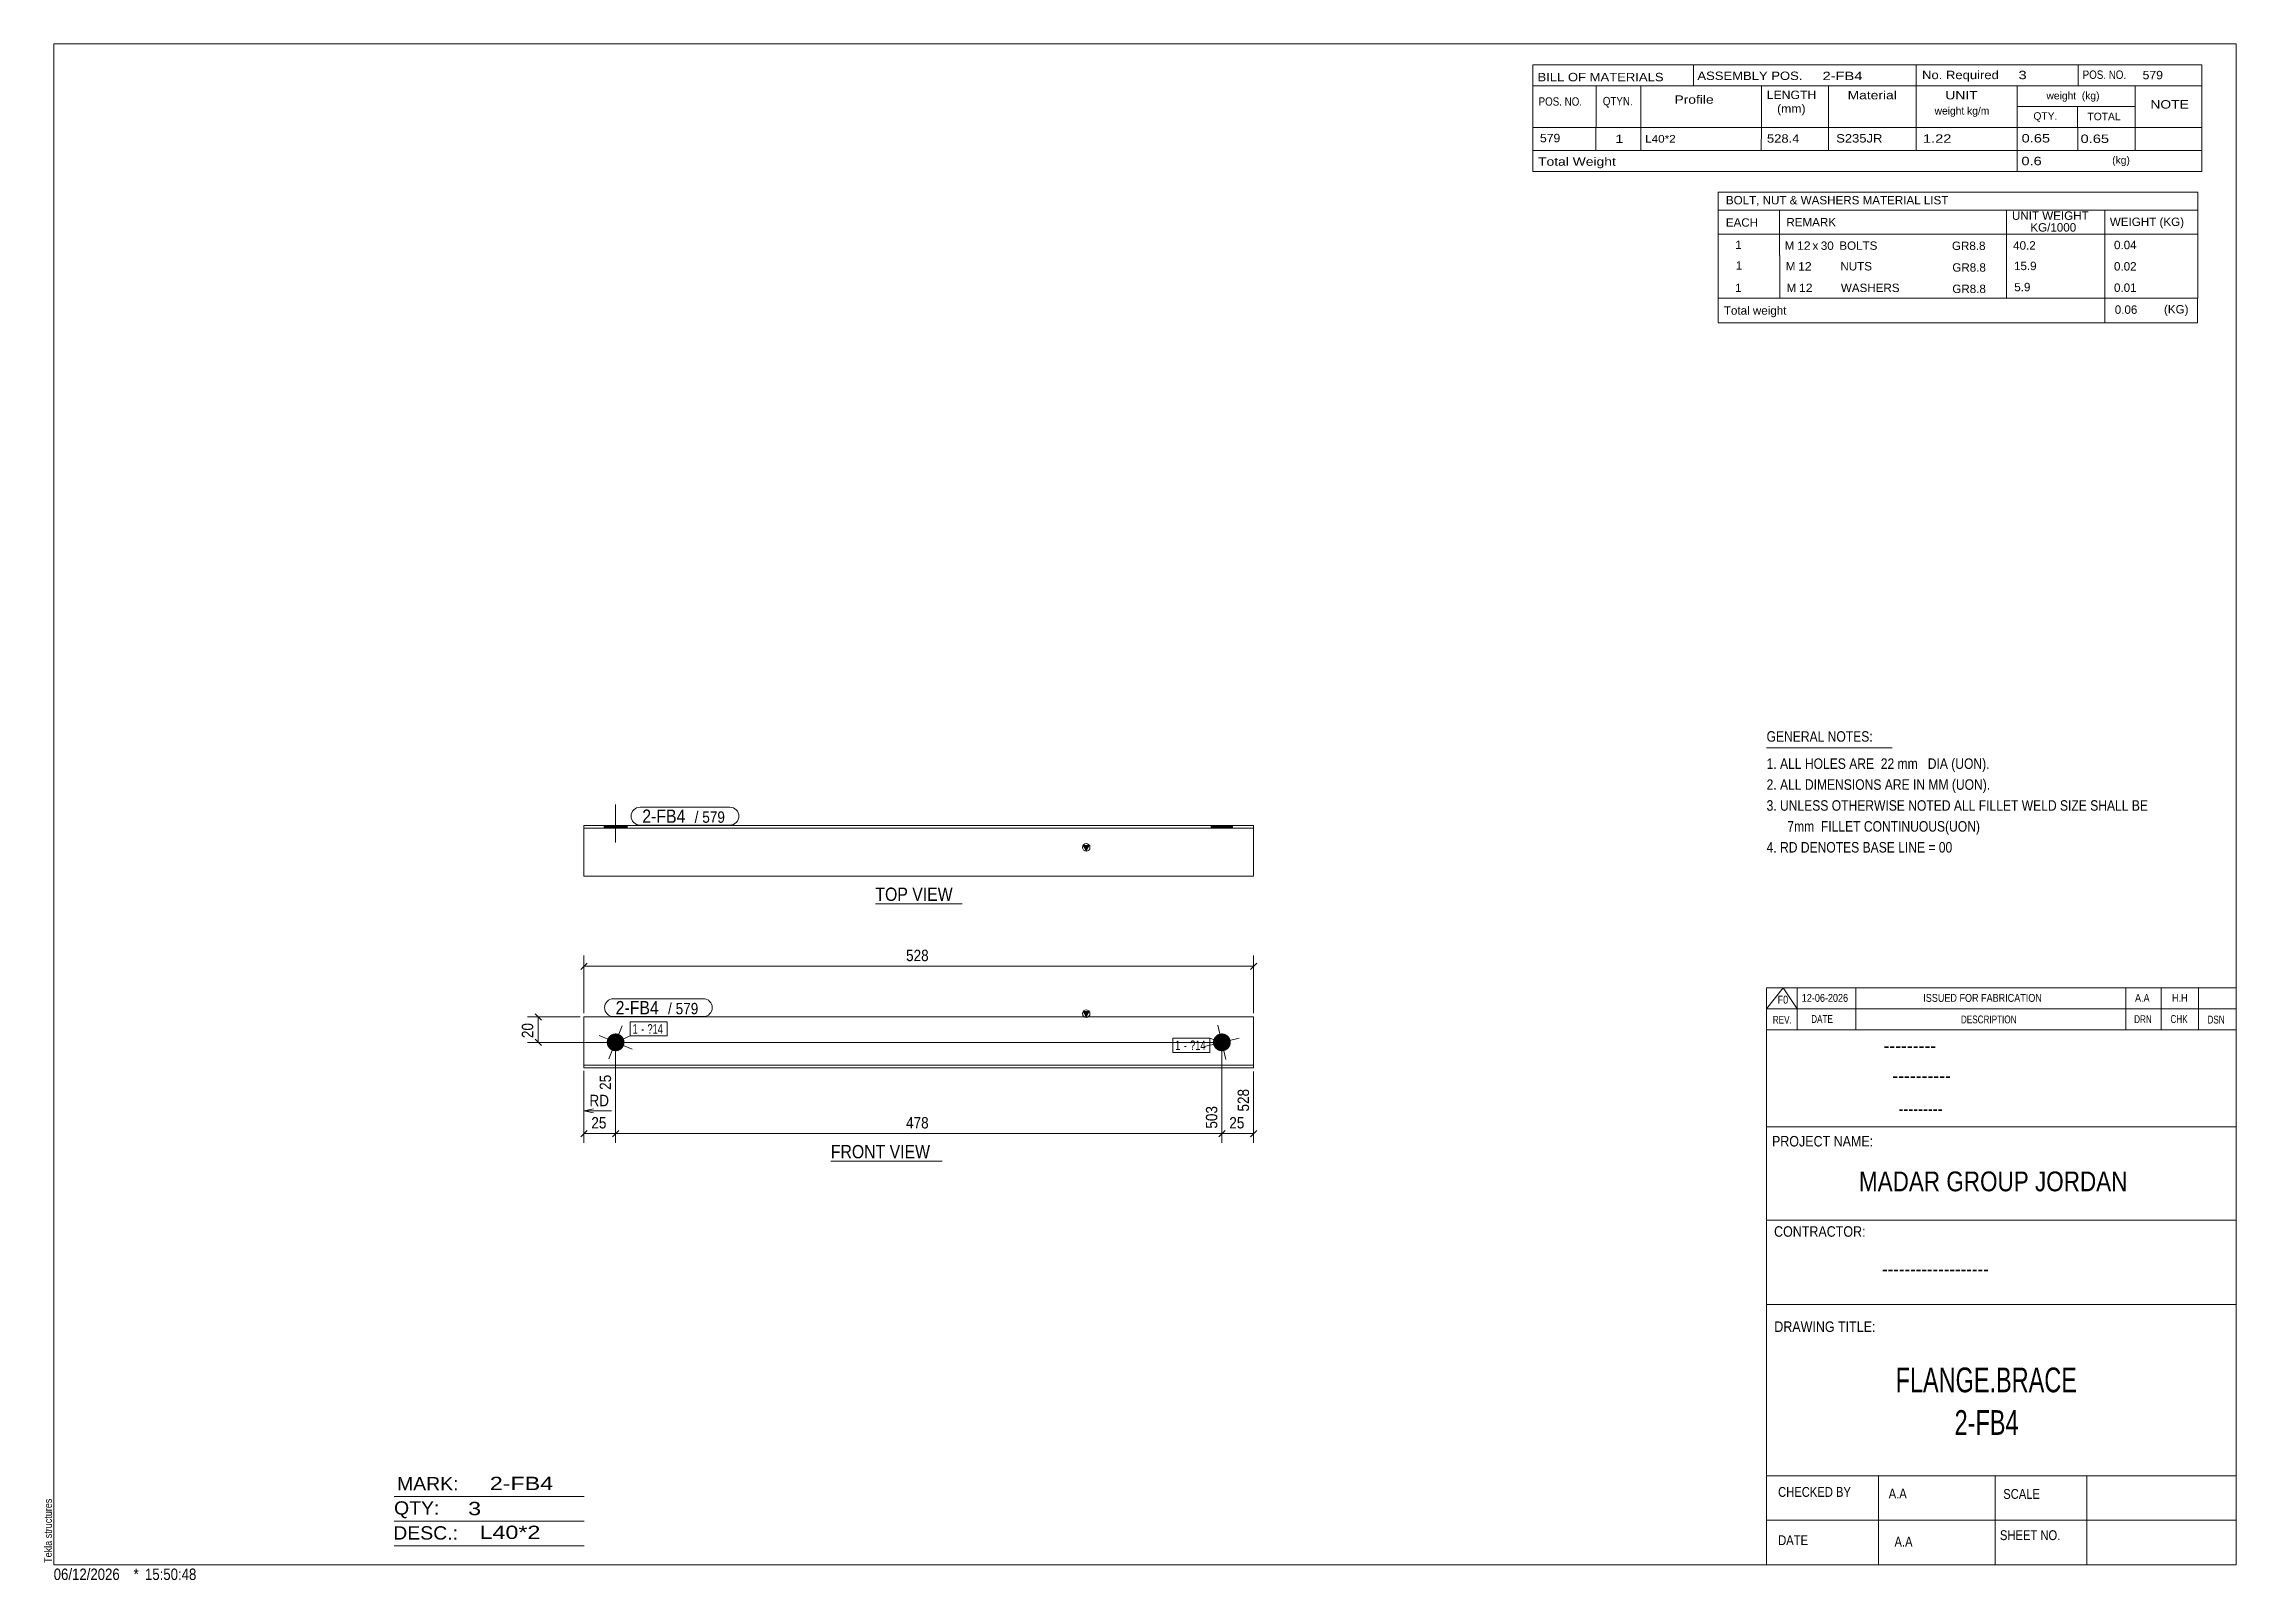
# Model space of a CAD drawing. Header units: millimetres. Extents: x 2 to 579, y 1 to 405.
import ezdxf

# ---------------------------------------------------------------- set-up
doc = ezdxf.new("R2010")
doc.units = ezdxf.units.MM
doc.linetypes.add('XKITLINE00', pattern=[0])
doc.linetypes.add('XKITLINE01', pattern=[4, 1, -1, 1, -1])
for name, color, linetype, lineweight in [('Bolt', 3, 'Continuous', 0), ('BoltMark', 7, 'Continuous', 0), ('Dimensions', 7, 'Continuous', 0), ('DrawingSheet', 5, 'Continuous', 0), ('OtherObjectType', 7, 'Continuous', 0), ('Part', 2, 'Continuous', 0), ('PartMark', 7, 'Continuous', 0)]:
    doc.layers.add(name, color=color, linetype=linetype, lineweight=lineweight)
doc.styles.add('@ARIAL_UNICODE_MS_BOLD', font='ARIAL.TTF')
doc.styles.add('ARIAL', font='ARIAL.TTF')
doc.styles.add('ARIAL_NARROW', font='ARIALN.TTF')
doc.styles.add('COMIC_SANS_MS_BOLD', font='COMICBD.TTF')
doc.styles.add('SWIS721_EX_BT', font='ARIAL.TTF')
doc.styles.add('SWISSE', font='ARIAL.TTF')

# ---------------------------------------------------------------- blocks, each defined once
blk = doc.blocks.new('*A1')
at = {"layer": 'Bolt'}
blk.add_hatch(color=3, dxfattribs=at).paths.add_polyline_path([(309.95, 141.92), (309.94, 141.98), (309.93, 142.03), (309.92, 142.09), (309.91, 142.15), (309.91, 142.2), (309.9, 142.26), (309.9, 142.32), (309.9, 142.38), (309.9, 142.43), (309.9, 142.49), (309.91, 142.55), (309.91, 142.6), (309.92, 142.66), (309.92, 142.72), (309.93, 142.78), (309.94, 142.83), (309.95, 142.89), (309.96, 142.94), (309.98, 143), (309.99, 143.05), (310.01, 143.11), (310.03, 143.16), (310.05, 143.22), (310.07, 143.27), (310.09, 143.32), (310.11, 143.38), (310.14, 143.43), (310.17, 143.48), (310.19, 143.53), (310.22, 143.58), (310.25, 143.63), (310.28, 143.68), (310.31, 143.72), (310.35, 143.77), (310.38, 143.82), (310.42, 143.86), (310.45, 143.91), (310.49, 143.95), (310.53, 143.99), (310.57, 144.03), (310.61, 144.07), (310.65, 144.11), (310.69, 144.15), (310.74, 144.19), (310.78, 144.22), (310.83, 144.26), (310.87, 144.29), (310.92, 144.33), (310.97, 144.36), (311.01, 144.39), (311.06, 144.42), (311.11, 144.45), (311.16, 144.47), (311.22, 144.5), (311.27, 144.52), (311.32, 144.55), (311.37, 144.57), (311.43, 144.59), (311.48, 144.61), (311.53, 144.62), (311.59, 144.64), (311.64, 144.66), (311.7, 144.67), (311.76, 144.68), (311.81, 144.69), (311.87, 144.7), (311.93, 144.71), (311.98, 144.72), (312.04, 144.72), (312.1, 144.73), (312.15, 144.73), (312.21, 144.73), (312.27, 144.73), (312.33, 144.73), (312.38, 144.73), (312.44, 144.72), (312.5, 144.72), (312.55, 144.71), (312.61, 144.7), (312.67, 144.69), (312.72, 144.68), (312.78, 144.67), (312.83, 144.65), (312.89, 144.64), (312.94, 144.62), (313, 144.6), (313.05, 144.58), (313.11, 144.56), (313.16, 144.54), (313.21, 144.52), (313.26, 144.49), (313.31, 144.47), (313.36, 144.44), (313.41, 144.41), (313.46, 144.38), (313.51, 144.35), (313.56, 144.32), (313.61, 144.29), (313.65, 144.25), (313.7, 144.22), (313.74, 144.18), (313.78, 144.14), (313.83, 144.1), (313.87, 144.06), (313.91, 144.02), (313.95, 143.98), (313.99, 143.94), (314.02, 143.9), (314.06, 143.85), (314.09, 143.81), (314.13, 143.76), (314.16, 143.71), (314.19, 143.67), (314.22, 143.62), (314.25, 143.57), (314.28, 143.52), (314.31, 143.47), (314.33, 143.42), (314.36, 143.37), (314.38, 143.31), (314.4, 143.26), (314.42, 143.21), (314.44, 143.15), (314.46, 143.1), (314.48, 143.04), (314.49, 142.99), (314.51, 142.93), (314.52, 142.88), (314.53, 142.82), (314.54, 142.76), (314.55, 142.71), (314.55, 142.65), (314.56, 142.59), (314.56, 142.54), (314.57, 142.48), (314.57, 142.42), (314.57, 142.36), (314.57, 142.31), (314.56, 142.25), (314.56, 142.19), (314.55, 142.14), (314.55, 142.08), (314.54, 142.02), (314.53, 141.97), (314.52, 141.91), (314.5, 141.85), (314.49, 141.8), (314.47, 141.74), (314.46, 141.69), (314.44, 141.63), (314.42, 141.58), (314.4, 141.53), (314.38, 141.47), (314.35, 141.42), (314.33, 141.37), (314.3, 141.32), (314.28, 141.27), (314.25, 141.22), (314.22, 141.17), (314.19, 141.12), (314.15, 141.07), (314.12, 141.03), (314.09, 140.98), (314.05, 140.94), (314.02, 140.89), (313.98, 140.85), (313.94, 140.81), (313.9, 140.77), (313.86, 140.72), (313.82, 140.69), (313.78, 140.65), (313.73, 140.61), (313.69, 140.57), (313.64, 140.54), (313.6, 140.5), (313.55, 140.47), (313.5, 140.44), (313.45, 140.41), (313.4, 140.38), (313.35, 140.35), (313.3, 140.33), (313.25, 140.3), (313.2, 140.28), (313.15, 140.25), (313.09, 140.23), (313.04, 140.21), (312.99, 140.19), (312.93, 140.17), (312.88, 140.16), (312.82, 140.14), (312.77, 140.13), (312.71, 140.11), (312.66, 140.1), (312.6, 140.09), (312.54, 140.09), (312.49, 140.08), (312.43, 140.07), (312.37, 140.07), (312.31, 140.07), (312.26, 140.07), (312.2, 140.07), (312.14, 140.07), (312.08, 140.07), (312.03, 140.07), (311.97, 140.08), (311.91, 140.09), (311.86, 140.1), (311.8, 140.11), (311.74, 140.12), (311.69, 140.13), (311.63, 140.14), (311.58, 140.16), (311.52, 140.18), (311.47, 140.19), (311.42, 140.21), (311.36, 140.23), (311.31, 140.26), (311.26, 140.28), (311.21, 140.3), (311.15, 140.33), (311.1, 140.36), (311.05, 140.39), (311, 140.42), (310.96, 140.45), (310.91, 140.48), (310.86, 140.51), (310.82, 140.55), (310.77, 140.58), (310.73, 140.62), (310.68, 140.65), (310.64, 140.69), (310.6, 140.73), (310.56, 140.77), (310.52, 140.82), (310.48, 140.86), (310.44, 140.9), (310.41, 140.95), (310.37, 140.99), (310.34, 141.04), (310.31, 141.08), (310.27, 141.13), (310.24, 141.18), (310.21, 141.23), (310.19, 141.28), (310.16, 141.33), (310.13, 141.38), (310.11, 141.43), (310.09, 141.48), (310.07, 141.54), (310.04, 141.59), (310.03, 141.65), (310.01, 141.7), (309.99, 141.75), (309.98, 141.81), (309.96, 141.87)], flags=17)
at = {"layer": 'Bolt', "color": 3, "linetype": 'XKITLINE00', "lineweight": 0}
for p, q in [((313.3, 137.86), (311.17, 146.94)), ((316.78, 143.47), (307.69, 141.33))]:
    blk.add_line(p, q, dxfattribs=at)
blk = doc.blocks.new('*A2')
at = {"layer": 'Bolt'}
blk.add_hatch(color=3, dxfattribs=at).paths.add_polyline_path([(153.72, 144.54), (153.77, 144.51), (153.82, 144.49), (153.87, 144.46), (153.92, 144.44), (153.97, 144.41), (154.02, 144.38), (154.07, 144.35), (154.12, 144.31), (154.16, 144.28), (154.21, 144.25), (154.25, 144.21), (154.3, 144.17), (154.34, 144.14), (154.38, 144.1), (154.42, 144.06), (154.46, 144.02), (154.5, 143.98), (154.54, 143.93), (154.58, 143.89), (154.61, 143.85), (154.65, 143.8), (154.68, 143.75), (154.72, 143.71), (154.75, 143.66), (154.78, 143.61), (154.81, 143.56), (154.83, 143.51), (154.86, 143.46), (154.89, 143.41), (154.91, 143.36), (154.93, 143.3), (154.96, 143.25), (154.98, 143.2), (154.99, 143.14), (155.01, 143.09), (155.03, 143.03), (155.04, 142.98), (155.06, 142.92), (155.07, 142.87), (155.08, 142.81), (155.09, 142.75), (155.1, 142.7), (155.1, 142.64), (155.11, 142.58), (155.11, 142.53), (155.12, 142.47), (155.12, 142.41), (155.12, 142.36), (155.11, 142.3), (155.11, 142.24), (155.11, 142.18), (155.1, 142.13), (155.09, 142.07), (155.08, 142.01), (155.07, 141.96), (155.06, 141.9), (155.05, 141.85), (155.04, 141.79), (155.02, 141.73), (155, 141.68), (154.98, 141.63), (154.97, 141.57), (154.94, 141.52), (154.92, 141.47), (154.9, 141.41), (154.87, 141.36), (154.85, 141.31), (154.82, 141.26), (154.79, 141.21), (154.76, 141.16), (154.73, 141.11), (154.7, 141.07), (154.67, 141.02), (154.63, 140.97), (154.6, 140.93), (154.56, 140.89), (154.52, 140.84), (154.48, 140.8), (154.44, 140.76), (154.4, 140.72), (154.36, 140.68), (154.32, 140.64), (154.27, 140.6), (154.23, 140.57), (154.18, 140.53), (154.14, 140.5), (154.09, 140.47), (154.04, 140.43), (153.99, 140.4), (153.95, 140.38), (153.9, 140.35), (153.84, 140.32), (153.79, 140.3), (153.74, 140.27), (153.69, 140.25), (153.64, 140.23), (153.58, 140.21), (153.53, 140.19), (153.47, 140.17), (153.42, 140.15), (153.36, 140.14), (153.31, 140.13), (153.25, 140.11), (153.2, 140.1), (153.14, 140.09), (153.08, 140.08), (153.03, 140.08), (152.97, 140.07), (152.91, 140.07), (152.85, 140.07), (152.8, 140.07), (152.74, 140.07), (152.68, 140.07), (152.63, 140.07), (152.57, 140.08), (152.51, 140.08), (152.45, 140.09), (152.4, 140.1), (152.34, 140.11), (152.29, 140.12), (152.23, 140.13), (152.17, 140.15), (152.12, 140.16), (152.06, 140.18), (152.01, 140.2), (151.96, 140.22), (151.9, 140.24), (151.85, 140.26), (151.8, 140.28), (151.75, 140.31), (151.7, 140.33), (151.65, 140.36), (151.6, 140.39), (151.55, 140.42), (151.5, 140.45), (151.45, 140.48), (151.4, 140.52), (151.36, 140.55), (151.31, 140.59), (151.27, 140.62), (151.23, 140.66), (151.18, 140.7), (151.14, 140.74), (151.1, 140.78), (151.06, 140.82), (151.03, 140.86), (150.99, 140.91), (150.95, 140.95), (150.92, 141), (150.88, 141.04), (150.85, 141.09), (150.82, 141.14), (150.79, 141.19), (150.76, 141.24), (150.73, 141.29), (150.71, 141.34), (150.68, 141.39), (150.66, 141.44), (150.63, 141.49), (150.61, 141.55), (150.59, 141.6), (150.57, 141.65), (150.55, 141.71), (150.54, 141.76), (150.52, 141.82), (150.51, 141.87), (150.5, 141.93), (150.49, 141.99), (150.48, 142.04), (150.47, 142.1), (150.46, 142.16), (150.46, 142.21), (150.45, 142.27), (150.45, 142.33), (150.45, 142.39), (150.45, 142.44), (150.45, 142.5), (150.46, 142.56), (150.46, 142.61), (150.47, 142.67), (150.47, 142.73), (150.48, 142.78), (150.49, 142.84), (150.5, 142.9), (150.52, 142.95), (150.53, 143.01), (150.55, 143.06), (150.56, 143.12), (150.58, 143.17), (150.6, 143.23), (150.62, 143.28), (150.64, 143.33), (150.67, 143.38), (150.69, 143.44), (150.72, 143.49), (150.75, 143.54), (150.77, 143.59), (150.8, 143.64), (150.84, 143.68), (150.87, 143.73), (150.9, 143.78), (150.94, 143.82), (150.97, 143.87), (151.01, 143.91), (151.05, 143.96), (151.08, 144), (151.12, 144.04), (151.16, 144.08), (151.21, 144.12), (151.25, 144.16), (151.29, 144.19), (151.34, 144.23), (151.38, 144.26), (151.43, 144.3), (151.48, 144.33), (151.52, 144.36), (151.57, 144.39), (151.62, 144.42), (151.67, 144.45), (151.72, 144.48), (151.77, 144.5), (151.83, 144.53), (151.88, 144.55), (151.93, 144.57), (151.98, 144.59), (152.04, 144.61), (152.09, 144.63), (152.15, 144.64), (152.2, 144.66), (152.26, 144.67), (152.31, 144.68), (152.37, 144.7), (152.43, 144.7), (152.48, 144.71), (152.54, 144.72), (152.6, 144.72), (152.66, 144.73), (152.71, 144.73), (152.77, 144.73), (152.83, 144.73), (152.88, 144.73), (152.94, 144.73), (153, 144.72), (153.06, 144.72), (153.11, 144.71), (153.17, 144.7), (153.23, 144.69), (153.28, 144.68), (153.34, 144.67), (153.39, 144.65), (153.45, 144.64), (153.5, 144.62), (153.56, 144.6), (153.61, 144.58), (153.66, 144.56)], flags=17)
at = {"layer": 'Bolt', "color": 3, "linetype": 'XKITLINE00', "lineweight": 0}
for p, q in [((148.46, 144.16), (157.11, 140.64)), ((151.02, 138.08), (154.54, 146.72))]:
    blk.add_line(p, q, dxfattribs=at)
blk = doc.blocks.new('*A3')
at = {"layer": 'Part'}
blk.add_hatch(color=2, dxfattribs=at).paths.add_polyline_path([(275.74, 150.47), (277.34, 150.47), (276.54, 149.07)], flags=17)
at = {"layer": 'Part', "color": 2, "linetype": 'XKITLINE00', "lineweight": 0}
for p, q in [((276.54, 149.07), (275.74, 150.47)), ((275.74, 150.47), (277.34, 150.47)), ((277.34, 150.47), (276.54, 149.07)), ((144.45, 149.07), (144.45, 135.73)), ((320.57, 149.07), (144.45, 149.07)), ((320.57, 135.73), (320.57, 149.07)), ((320.57, 136.4), (144.45, 136.4)), ((144.45, 135.73), (320.57, 135.73))]:
    blk.add_line(p, q, dxfattribs=at)
blk.add_circle((276.54, 149.97), 1, dxfattribs=at)
blk = doc.blocks.new('*A4')
at = {"layer": 'Bolt'}
blk.add_hatch(color=3, dxfattribs=at).paths.add_polyline_path([(315.04, 199.43), (315.04, 198.77), (309.43, 198.77), (309.43, 199.43)], flags=17)
at = {"layer": 'Bolt', "color": 3, "linetype": 'XKITLINE00', "lineweight": 0}
for p, q in [((309.43, 198.77), (309.43, 199.43)), ((312.23, 198.77), (312.23, 199.43)), ((315.04, 198.77), (315.04, 199.43))]:
    blk.add_line(p, q, dxfattribs=at)
blk = doc.blocks.new('*A5')
at = {"layer": 'Bolt'}
blk.add_hatch(color=3, dxfattribs=at).paths.add_polyline_path([(149.74, 198.77), (149.74, 199.43), (155.82, 199.43), (155.82, 198.77)], flags=17)
at = {"layer": 'Bolt', "color": 3, "linetype": 'XKITLINE00', "lineweight": 0}
for p, q in [((152.78, 194.93), (152.78, 204.93)), ((149.74, 198.77), (149.74, 199.43)), ((155.82, 198.77), (155.82, 199.43))]:
    blk.add_line(p, q, dxfattribs=at)
blk = doc.blocks.new('*A6')
at = {"layer": 'Part'}
blk.add_hatch(color=2, dxfattribs=at).paths.add_polyline_path([(275.74, 194.17), (277.34, 194.17), (276.54, 192.77)], flags=17)
at = {"layer": 'Part', "color": 2, "linetype": 'XKITLINE00', "lineweight": 0}
for p, q in [((144.45, 199.43), (144.45, 198.77)), ((144.45, 199.43), (320.57, 199.43)), ((320.57, 198.77), (144.45, 198.77)), ((144.45, 198.77), (144.45, 186.1)), ((320.57, 199.43), (320.57, 198.77)), ((320.57, 186.1), (320.57, 198.77)), ((276.54, 192.77), (275.74, 194.17)), ((275.74, 194.17), (277.34, 194.17)), ((277.34, 194.17), (276.54, 192.77)), ((144.45, 186.1), (320.57, 186.1))]:
    blk.add_line(p, q, dxfattribs=at)
at = {"layer": 'Part', "color": 7, "linetype": 'XKITLINE01', "lineweight": 0}
for p, q in [((144.45, 198.77), (144.45, 199.43)), ((320.57, 199.43), (320.57, 198.77))]:
    blk.add_line(p, q, dxfattribs=at)
at = {"layer": 'Part', "color": 2, "linetype": 'XKITLINE00', "lineweight": 0}
blk.add_circle((276.54, 193.67), 1, dxfattribs=at)
blk = doc.blocks.new('*A7')
at = {"layer": 'DrawingSheet', "color": 5, "linetype": 'XKITLINE00', "lineweight": 0}
for p, q in [((579, 405), (5, 405)), ((5, 405), (5, 5)), ((579, 5), (579, 405)), ((5, 5), (579, 5))]:
    blk.add_line(p, q, dxfattribs=at)
at = {"layer": 'DrawingSheet', "color": 5, "style": 'ARIAL', "width": 0.85}
blk.add_text('Tekla structures', height=2, rotation=90, dxfattribs=at).set_placement((4.5, 5.5))
blk = doc.blocks.new('*A8')
at = {"layer": 'OtherObjectType', "color": 7, "linetype": 'XKITLINE00', "lineweight": 0}
for p, q in [((442.76, 365.95), (442.75, 354.95)), ((442.76, 365.95), (568.88, 365.95)), ((568.88, 365.95), (568.88, 354.95)), ((442.75, 361.3), (568.88, 361.3)), ((458.87, 361.31), (458.87, 354.95)), ((518.57, 361.31), (518.57, 354.95)), ((544.47, 361.29), (544.47, 354.95)), ((442.76, 354.92), (442.76, 349.42)), ((442.77, 354.95), (568.88, 354.95)), ((458.92, 354.95), (458.92, 349.33)), ((518.57, 354.95), (518.57, 349.33)), ((544.5, 354.95), (544.5, 349.45)), ((568.88, 354.95), (568.88, 349.45)), ((442.79, 349.33), (442.79, 343.72)), ((458.95, 349.33), (458.95, 343.71)), ((518.57, 349.33), (518.57, 343.71)), ((544.5, 349.33), (544.5, 343.83)), ((568.88, 349.33), (568.88, 343.83)), ((442.79, 343.7), (442.79, 338.13)), ((458.95, 343.71), (458.95, 338.09)), ((518.57, 343.71), (518.57, 338.09)), ((544.5, 343.71), (544.5, 338.1)), ((568.88, 343.71), (568.88, 338.1)), ((568.88, 338.1), (442.75, 338.13)), ((442.78, 338.09), (442.78, 331.69)), ((442.85, 338.09), (568.87, 338.09)), ((544.5, 338.06), (544.5, 331.64)), ((568.87, 338.06), (568.87, 331.65)), ((442.77, 331.65), (568.87, 331.65))]:
    blk.add_line(p, q, dxfattribs=at)
at = {"layer": 'OtherObjectType', "color": 7, "style": 'ARIAL_NARROW'}
for s, width, p in [('BOLT, NUT & WASHERS MATERIAL LIST', 1.211571, (444.79, 362.79)), ('EACH', 1.211571, (444.78, 356.92)), ('REMARK', 1.211571, (460.7, 357.01)), ('UNIT WEIGHT', 1.211571, (520.03, 358.72)), (' KG/1000', 1.211571, (524.02, 355.63)), ('WEIGHT (KG)', 1.211571, (545.78, 357.1)), ('1', 1.211571, (447.26, 351.05)), ('M', 1.211571, (460.26, 350.85)), ('12', 1.275, (463.5, 350.83)), ('x', 1.211571, (467.58, 350.83)), ('30', 1.211571, (469.76, 350.82)), ('BOLTS', 1.211571, (474.63, 350.84)), ('GR8.8', 1.211571, (504.25, 350.79)), ('40.2', 1.211571, (520.34, 350.88)), ('0.04', 1.211571, (546.87, 351.01)), ('1', 1.211571, (447.4, 345.61)), ('M', 1.211571, (460.54, 345.41)), ('12', 1.275, (463.78, 345.39)), ('NUTS', 1.211571, (474.91, 345.41)), ('GR8.8', 1.211571, (504.35, 345.09)), ('15.9', 1.211571, (520.56, 345.5)), ('0.02', 1.211571, (546.87, 345.39)), ('1', 1.211571, (447.24, 339.74)), ('M', 1.211571, (460.76, 339.74)), ('12', 1.275, (464, 339.72)), ('WASHERS', 1.211571, (475.04, 339.73)), ('GR8.8', 1.211571, (504.35, 339.47)), ('5.9', 1.211571, (520.64, 339.94)), ('0.01', 1.211571, (546.87, 339.78)), ('Total weight', 1.211571, (444.26, 333.77)), ('0.06', 1.211571, (547.07, 334)), ('(KG)', 1.211571, (560.02, 334.1))]:
    blk.add_text(s, height=2.2, dxfattribs=dict(at, width=width)).set_placement(p)
blk = doc.blocks.new('*A9')
at = {"layer": 'OtherObjectType', "color": 7, "linetype": 'XKITLINE00', "lineweight": 0}
blk.add_line((455.5, 219.82), (488.5, 219.82), dxfattribs=at)
at = {"layer": 'OtherObjectType', "color": 7, "style": 'ARIAL_NARROW', "width": 1.008832}
for s, p in [('GENERAL NOTES:', (455.5, 221.47)), ('1. ALL HOLES ARE  22 mm   DIA (UON).', (455.5, 214.32)), ('2. ALL DIMENSIONS ARE IN MM (UON).', (455.5, 208.82)), ('3. UNLESS OTHERWISE NOTED ALL FILLET WELD SIZE SHALL BE', (455.5, 203.32)), ('7mm  FILLET CONTINUOUS(UON)', (460.95, 197.82)), ('4. RD DENOTES BASE LINE = 00', (455.5, 192.32))]:
    blk.add_text(s, height=2.75, dxfattribs=at).set_placement(p)
blk = doc.blocks.new('*A10')
at = {"layer": 'OtherObjectType', "color": 7, "linetype": 'XKITLINE00', "lineweight": 0}
for p, q in [((455.5, 156.76), (579, 156.76)), ((455.5, 151.21), (459.82, 156.76)), ((455.5, 151.21), (455.5, 156.76)), ((459.82, 156.76), (463.53, 151.21)), ((463.53, 151.21), (463.53, 156.76)), ((478.97, 151.21), (478.97, 156.76)), ((549.98, 151.21), (549.98, 156.76)), ((559.24, 151.21), (559.24, 156.76)), ((569.12, 151.21), (569.12, 156.76)), ((579, 151.21), (579, 156.76)), ((455.5, 151.21), (579, 151.21)), ((455.5, 145.65), (455.5, 151.21)), ((459.21, 151.21), (579, 151.21)), ((463.53, 145.65), (463.53, 151.21)), ((478.97, 145.65), (478.97, 151.21)), ((549.98, 145.65), (549.98, 151.21)), ((559.24, 145.65), (559.24, 151.21)), ((569.12, 145.65), (569.12, 151.21)), ((579, 145.65), (579, 151.21))]:
    blk.add_line(p, q, dxfattribs=at)
at = {"layer": 'OtherObjectType', "color": 7, "style": 'ARIAL_NARROW'}
for s, height, width, p in [('F0', 2.058, 1.008832, (458.4, 152.59)), ('12-06-2026', 2.058, 1.008832, (464.76, 153.06)), ('ISSUED FOR FABRICATION', 2.0583, 1.008832, (496.71, 153.06)), ('A.A', 2.058, 1.008832, (552.4, 153.06)), ('H.H', 2.058, 1.008832, (562.13, 153.06)), ('REV.', 2.058, 0.907949, (457.13, 147.31)), ('DATE', 2.058, 0.907949, (467.23, 147.5)), ('DESCRIPTION', 2.0583, 0.907949, (506.61, 147.39)), ('DRN', 2.058, 0.907949, (552.17, 147.47)), ('CHK', 2.058, 0.907949, (561.72, 147.5)), ('DSN', 2.058, 0.907949, (571.47, 147.35))]:
    blk.add_text(s, height=height, dxfattribs=dict(at, width=width)).set_placement(p)
blk = doc.blocks.new('*A11')
at = {"layer": 'OtherObjectType', "color": 6, "linetype": 'XKITLINE00', "lineweight": 0}
for p, q in [((94.5, 23), (144.5, 23)), ((94.5, 16.5), (144.5, 16.5)), ((94.5, 10), (144.5, 10))]:
    blk.add_line(p, q, dxfattribs=at)
at = {"layer": 'OtherObjectType', "color": 6, "style": 'ARIAL_NARROW'}
for s, width, p in [('MARK:', 1.275, (95.27, 24.58)), ('2-FB4', 1.525501, (119.69, 24.65)), ('QTY:', 1.275, (94.5, 18.19)), ('3', 1.525501, (113.99, 18.05)), ('DESC.:', 1.275, (94.29, 11.63)), ('L40*2', 1.525501, (117, 11.79))]:
    blk.add_text(s, height=3.5, dxfattribs=dict(at, width=width)).set_placement(p)
blk = doc.blocks.new('*A12')
at = {"layer": 'OtherObjectType', "color": 2, "linetype": 'XKITLINE00', "lineweight": 0}
for p, q in [((455.5, 145.65), (579, 145.65)), ((455.5, 5), (455.5, 145.64)), ((578.98, 145.64), (579, 5)), ((579, 120.14), (455.5, 120.14)), ((455.5, 95.63), (579, 95.63)), ((579, 73.49), (455.5, 73.49)), ((579, 28.4), (455.5, 28.4)), ((484.94, 28.4), (484.94, 5)), ((515.62, 5), (515.62, 28.4)), ((539.75, 5), (539.75, 28.4)), ((579, 16.7), (455.5, 16.7)), ((579, 5), (455.5, 5))]:
    blk.add_line(p, q, dxfattribs=at)
at = {"layer": 'OtherObjectType', "color": 4, "style": '@ARIAL_UNICODE_MS_BOLD', "width": 0.85}
blk.add_text('---------', height=3.9, dxfattribs=at).set_placement((486.23, 139.59))
at = {"layer": 'OtherObjectType', "color": 7, "style": 'ARIAL', "width": 0.85}
for s, height, p in [('----------', 3.9, (488.56, 131.77)), ('---------', 3.25, (490.21, 123.31))]:
    blk.add_text(s, height=height, dxfattribs=at).set_placement(p)
at = {"layer": 'OtherObjectType', "color": 3, "width": 0.85}
for s, style, p in [('PROJECT NAME:', 'SWIS721_EX_BT', (456.92, 115.01)), ('CONTRACTOR:', 'SWISSE', (457.47, 91.27)), ('DRAWING TITLE:', 'SWIS721_EX_BT', (457.53, 66.24))]:
    blk.add_text(s, height=2.7618, dxfattribs=dict(at, style=style)).set_placement(p)
at = {"layer": 'OtherObjectType', "color": 7, "width": 0.85}
for s, height, p in [('MADAR GROUP JORDAN', 5.2, (479.79, 103.23)), ('CHECKED BY', 2.592, (458.53, 22.86)), ('A.A', 2.592, (487.61, 22.45)), ('SCALE', 2.592, (517.74, 22.33)), ('DATE', 2.592, (458.54, 10.16)), ('A.A', 2.592, (489.14, 9.76)), ('SHEET NO.', 2.592, (516.87, 11.49))]:
    blk.add_text(s, height=height, dxfattribs=at).set_placement(p)
at = {"layer": 'OtherObjectType', "color": 1}
for s, height, style, width, p in [('-------------------', 3.9, 'COMIC_SANS_MS_BOLD', 0.85, (485.87, 80.86)), ('FLANGE.BRACE', 6.5, 'ARIAL', 0.68, (489.43, 50.37)), ('2-FB4', 6.5, 'ARIAL', 0.68, (504.95, 39.17))]:
    blk.add_text(s, height=height, dxfattribs=dict(at, style=style, width=width)).set_placement(p)
blk = doc.blocks.new('*A13')
at = {"layer": 'OtherObjectType', "color": 7, "linetype": 'XKITLINE00', "lineweight": 0}
for p, q in [((393.98, 399.5), (569.98, 399.5)), ((393.98, 399.5), (393.98, 388.5)), ((436.26, 399.42), (436.26, 393.87)), ((494.85, 394), (494.85, 399.5)), ((537.43, 393.96), (537.43, 399.42)), ((569.98, 394), (569.98, 399.5)), ((393.98, 394), (569.98, 394)), ((410.64, 394), (410.64, 383)), ((422.4, 393.98), (422.4, 383.03)), ((454.12, 393.99), (454.13, 383)), ((471.78, 393.98), (471.78, 383)), ((494.85, 393.98), (494.85, 383)), ((521.43, 394), (521.43, 383)), ((552.42, 394), (552.42, 383)), ((569.98, 394), (569.98, 388.5)), ((393.98, 388.5), (393.98, 383)), ((521.45, 388.52), (552.45, 388.52)), ((537.28, 388.52), (537.28, 383)), ((569.98, 388.5), (569.98, 383)), ((393.98, 383), (569.98, 383)), ((393.98, 383), (393.98, 376.95)), ((410.63, 383), (410.63, 376.95)), ((422.44, 382.99), (422.44, 376.95)), ((454.12, 383), (454.11, 376.95)), ((471.79, 383), (471.79, 376.95)), ((494.87, 383), (494.87, 376.95)), ((521.44, 383), (521.44, 376.95)), ((537.33, 382.95), (537.33, 376.95)), ((552.43, 383), (552.43, 376.95)), ((569.98, 383), (569.98, 376.95)), ((393.98, 376.95), (569.98, 376.95)), ((393.98, 376.95), (393.98, 371.45)), ((521.44, 376.95), (521.44, 371.45)), ((569.98, 376.95), (569.98, 371.45)), ((393.98, 371.45), (569.98, 371.45))]:
    blk.add_line(p, q, dxfattribs=at)
at = {"layer": 'OtherObjectType', "color": 7, "style": 'ARIAL_NARROW'}
for s, height, width, p in [('No. Required', 2.2, 1.36, (496.39, 395.72)), ('3', 2.2, 1.525501, (521.75, 395.72)), ('POS. NO.', 2.2, 1.02, (538.63, 395.79)), ('579', 2.2, 1.270501, (554.4, 395.69)), ('BILL OF MATERIALS', 2.2, 1.36, (395.25, 395.16)), ('ASSEMBLY POS.', 2.2, 1.36, (437.3, 395.5)), ('LENGTH', 2.2, 1.275, (455.54, 390.49)), ('2-FB4', 2.2, 1.525501, (470.23, 395.46)), ('Material', 2.2, 1.445, (476.81, 390.41)), ('UNIT', 2.2, 1.445, (502.52, 390.4)), ('weight  (kg)', 1.98, 1.19, (529.11, 390.39)), ('POS. NO.', 2.2, 1.02, (395.53, 388.74)), ('QTYN.', 2.2, 1.02, (412.42, 388.84)), ('Profile', 2.2, 1.445, (431.26, 389.25)), ('(mm)', 2.2, 1.275, (458.26, 386.86)), ('weight kg/m', 1.98, 1.19, (499.69, 386.4)), ('QTY.', 1.98, 1.19, (525.68, 385.03)), ('TOTAL', 1.98, 1.19, (539.9, 384.91)), ('NOTE', 2.2, 1.445, (556.44, 387.99)), ('579', 2.2, 1.270501, (395.89, 379.12)), ('1', 2.2, 1.525501, (415.71, 378.91)), ('L40*2', 1.98, 1.355501, (423.56, 379.04)), ('528.4', 2.2, 1.355501, (455.59, 379.01)), ('S235JR', 2.2, 1.355501, (473.81, 379.05)), ('1.22', 2.2, 1.525501, (496.62, 378.99)), ('0.65', 2.2, 1.525501, (522.57, 379.07)), ('0.65', 2.2, 1.525501, (538.08, 378.94)), ('Total Weight', 2.2, 1.445, (395.4, 372.94)), ('0.6', 2.2, 1.525501, (522.52, 373.09)), ('(kg)', 1.98, 1.19, (546.4, 373.46))]:
    blk.add_text(s, height=height, dxfattribs=dict(at, width=width)).set_placement(p)
blk = doc.blocks.new('*A14')
at = {"layer": 'OtherObjectType', "color": 7, "style": 'ARIAL_NARROW', "width": 1.008832}
for s, p in [('06/12/2026', (4.99, 1)), ('*', (26, 1)), ('15:50:48', (29, 1))]:
    blk.add_text(s, height=3, dxfattribs=at).set_placement(p)
blk = doc.blocks.new('*A15')
at = {"layer": 'Dimensions', "color": 7, "linetype": 'XKITLINE00', "lineweight": 0}
for p, q in [((143.45, 149.07), (129.6, 149.07)), ((131.6, 149.91), (133.3, 148.22)), ((132.45, 142.4), (132.45, 149.07)), ((311.23, 142.4), (129.6, 142.4)), ((131.6, 143.25), (133.3, 141.55))]:
    blk.add_line(p, q, dxfattribs=at)
at = {"layer": 'Dimensions', "color": 3}
for p in [(132.45, 149.07), (132.45, 142.4)]:
    blk.add_point(p, dxfattribs=at)
at = {"layer": 'Dimensions', "color": 3, "style": 'ARIAL', "width": 0.85}
blk.add_text('20', height=3, rotation=90.00021, dxfattribs=at).set_placement((131.1, 143.51))
blk = doc.blocks.new('*A16')
at = {"layer": 'Dimensions', "color": 7, "linetype": 'XKITLINE00', "lineweight": 0}
for p, q in [((145.3, 163.25), (143.6, 161.55)), ((144.45, 150.07), (144.45, 165.25)), ((144.45, 162.4), (320.57, 162.4)), ((321.42, 163.25), (319.72, 161.55)), ((320.57, 150.07), (320.57, 165.25))]:
    blk.add_line(p, q, dxfattribs=at)
at = {"layer": 'Dimensions', "color": 3}
for p in [(144.45, 162.4), (320.57, 162.4)]:
    blk.add_point(p, dxfattribs=at)
at = {"layer": 'Dimensions', "color": 3, "style": 'ARIAL', "width": 0.85}
blk.add_text('528', height=3, dxfattribs=at).set_placement((229.17, 163.75))
blk = doc.blocks.new('*A17')
at = {"layer": 'Dimensions', "color": 7, "linetype": 'XKITLINE00', "lineweight": 0}
for p, q in [((152.78, 141.4), (152.78, 116)), ((144.45, 134.87), (144.45, 122.33)), ((144.45, 134.73), (144.45, 116)), ((146.95, 124.9), (144.45, 124.4)), ((146.95, 123.9), (144.45, 124.4)), ((151.67, 124.4), (144.45, 124.4)), ((145.3, 119.25), (143.6, 117.55)), ((144.45, 118.4), (152.78, 118.4)), ((153.63, 119.25), (151.93, 117.55))]:
    blk.add_line(p, q, dxfattribs=at)
at = {"layer": 'Dimensions', "color": 7}
blk.add_point((144.45, 124.4), dxfattribs=at)
at = {"layer": 'Dimensions', "color": 3}
for p in [(144.45, 118.4), (152.78, 118.4)]:
    blk.add_point(p, dxfattribs=at)
at = {"layer": 'Dimensions', "color": 3, "style": 'ARIAL', "width": 0.85}
blk.add_text('25', height=3, rotation=90.00021, dxfattribs=at).set_placement((151.58, 129.9))
for s, p in [('RD', (145.89, 125.6)), ('25', (146.39, 119.75))]:
    blk.add_text(s, height=3, dxfattribs=at).set_placement(p)
blk = doc.blocks.new('*A18')
at = {"layer": 'Dimensions', "color": 7, "linetype": 'XKITLINE00', "lineweight": 0}
for p, q in [((152.78, 141.4), (152.78, 116)), ((312.23, 141.4), (312.23, 116)), ((153.63, 119.25), (151.93, 117.55)), ((152.78, 118.4), (312.23, 118.4)), ((313.08, 119.25), (311.39, 117.55))]:
    blk.add_line(p, q, dxfattribs=at)
at = {"layer": 'Dimensions', "color": 3}
for p in [(152.78, 118.4), (312.23, 118.4)]:
    blk.add_point(p, dxfattribs=at)
at = {"layer": 'Dimensions', "color": 3, "style": 'ARIAL', "width": 0.85}
blk.add_text('478', height=3, dxfattribs=at).set_placement((229.17, 119.75))
blk.add_text('503', height=3, rotation=90.00021, dxfattribs=at).set_placement((311.03, 119.7))
blk = doc.blocks.new('*A19')
at = {"layer": 'Dimensions', "color": 7, "linetype": 'XKITLINE00', "lineweight": 0}
for p, q in [((312.23, 141.4), (312.23, 116)), ((320.57, 134.73), (320.57, 116)), ((313.08, 119.25), (311.39, 117.55)), ((312.23, 118.4), (320.57, 118.4)), ((321.42, 119.25), (319.72, 117.55))]:
    blk.add_line(p, q, dxfattribs=at)
at = {"layer": 'Dimensions', "color": 3}
for p in [(312.23, 118.4), (320.57, 118.4)]:
    blk.add_point(p, dxfattribs=at)
at = {"layer": 'Dimensions', "color": 3, "style": 'ARIAL', "width": 0.85}
blk.add_text('528', height=3, rotation=90.00021, dxfattribs=at).set_placement((319.37, 124.2))
blk.add_text('25', height=3, dxfattribs=at).set_placement((314.18, 119.75))
blk = doc.blocks.new('*A20')
at = {"layer": 'BoltMark', "color": 7, "linetype": 'XKITLINE00', "lineweight": 0}
for p, q in [((156.62, 147.78), (166.31, 147.78)), ((156.62, 144.08), (156.62, 147.78)), ((166.31, 144.08), (166.31, 147.78)), ((152.78, 142.4), (156.62, 144.08)), ((156.62, 144.08), (166.31, 144.08))]:
    blk.add_line(p, q, dxfattribs=at)
at = {"layer": 'BoltMark', "color": 3, "style": 'ARIAL_NARROW', "width": 0.85}
for s, p in [('1', (157.22, 144.68)), ('-', (159.49, 144.68)), ('?14', (161.15, 144.68))]:
    blk.add_text(s, height=2.5, dxfattribs=at).set_placement(p)
blk = doc.blocks.new('*A21')
at = {"layer": 'BoltMark', "color": 7, "linetype": 'XKITLINE00', "lineweight": 0}
for p, q in [((299.34, 143.47), (309.03, 143.47)), ((299.34, 139.77), (299.34, 143.47)), ((299.34, 139.77), (309.03, 139.77)), ((309.03, 139.77), (309.03, 143.47)), ((312.23, 142.4), (309.03, 143.47))]:
    blk.add_line(p, q, dxfattribs=at)
at = {"layer": 'BoltMark', "color": 3, "style": 'ARIAL_NARROW', "width": 0.85}
for s, p in [('1', (299.94, 140.37)), ('-', (302.21, 140.37)), ('?14', (303.87, 140.37))]:
    blk.add_text(s, height=2.5, dxfattribs=at).set_placement(p)
blk = doc.blocks.new('*A22')
at = {"layer": 'PartMark', "color": 7, "linetype": 'XKITLINE00', "lineweight": 0}
for p, q in [((152.2, 153.87), (175.85, 153.87)), ((152.2, 149.17), (175.85, 149.17))]:
    blk.add_line(p, q, dxfattribs=at)
for centre, start, end in [((152.2, 151.52), 90, 270), ((175.85, 151.52), 270, 90)]:
    blk.add_arc(centre, 2.35, start, end, dxfattribs=at)
at = {"layer": 'PartMark', "color": 1, "style": 'ARIAL', "width": 0.85}
blk.add_text('2-FB4', height=3.5, dxfattribs=at).set_placement((152.8, 149.77))
at = {"layer": 'PartMark', "color": 3, "style": 'ARIAL', "width": 0.85}
for s, p in [('/', (166.56, 149.77)), ('579', (168.57, 149.77))]:
    blk.add_text(s, height=3, dxfattribs=at).set_placement(p)
blk = doc.blocks.new('*A23')
at = {"layer": 'OtherObjectType', "color": 7, "linetype": 'XKITLINE00', "lineweight": 0}
blk.add_line((209.38, 111.15), (238.68, 111.15), dxfattribs=at)
at = {"layer": 'OtherObjectType', "color": 7, "style": 'ARIAL', "width": 0.85}
blk.add_text('FRONT VIEW', height=3.5, dxfattribs=at).set_placement((209.38, 111.9))
blk = doc.blocks.new('*A24')
at = {"layer": 'PartMark', "color": 7, "linetype": 'XKITLINE00', "lineweight": 0}
for p, q in [((159.2, 204.23), (182.85, 204.23)), ((159.2, 199.53), (182.85, 199.53))]:
    blk.add_line(p, q, dxfattribs=at)
for centre, start, end in [((159.2, 201.88), 90, 270), ((182.85, 201.88), 270, 90)]:
    blk.add_arc(centre, 2.35, start, end, dxfattribs=at)
at = {"layer": 'PartMark', "color": 1, "style": 'ARIAL', "width": 0.85}
blk.add_text('2-FB4', height=3.5, dxfattribs=at).set_placement((159.8, 200.13))
at = {"layer": 'PartMark', "color": 3, "style": 'ARIAL', "width": 0.85}
for s, p in [('/', (173.56, 200.13)), ('579', (175.57, 200.13))]:
    blk.add_text(s, height=3, dxfattribs=at).set_placement(p)
blk = doc.blocks.new('*A25')
at = {"layer": 'OtherObjectType', "color": 7, "linetype": 'XKITLINE00', "lineweight": 0}
blk.add_line((221.1, 178.85), (243.92, 178.85), dxfattribs=at)
at = {"layer": 'OtherObjectType', "color": 7, "style": 'ARIAL', "width": 0.85}
blk.add_text('TOP VIEW', height=3.5, dxfattribs=at).set_placement((221.1, 179.6))

msp = doc.modelspace()

# ---------------------------------------------------------------- block references
at = {"lineweight": 0}
for name in ['*A7', '*A13', '*A8', '*A9', '*A5', '*A24', '*A4', '*A25', '*A16', '*A10', '*A22', '*A15', '*A2', '*A20', '*A1', '*A12', '*A17', '*A18', '*A21', '*A19', '*A23', '*A11', '*A14']:
    msp.add_blockref(name, (0, 0), dxfattribs=at)
at = {"layer": 'Part', "lineweight": 0}
for name in ['*A6', '*A3']:
    msp.add_blockref(name, (0, 0), dxfattribs=at)

doc.saveas('drawing.dxf')
